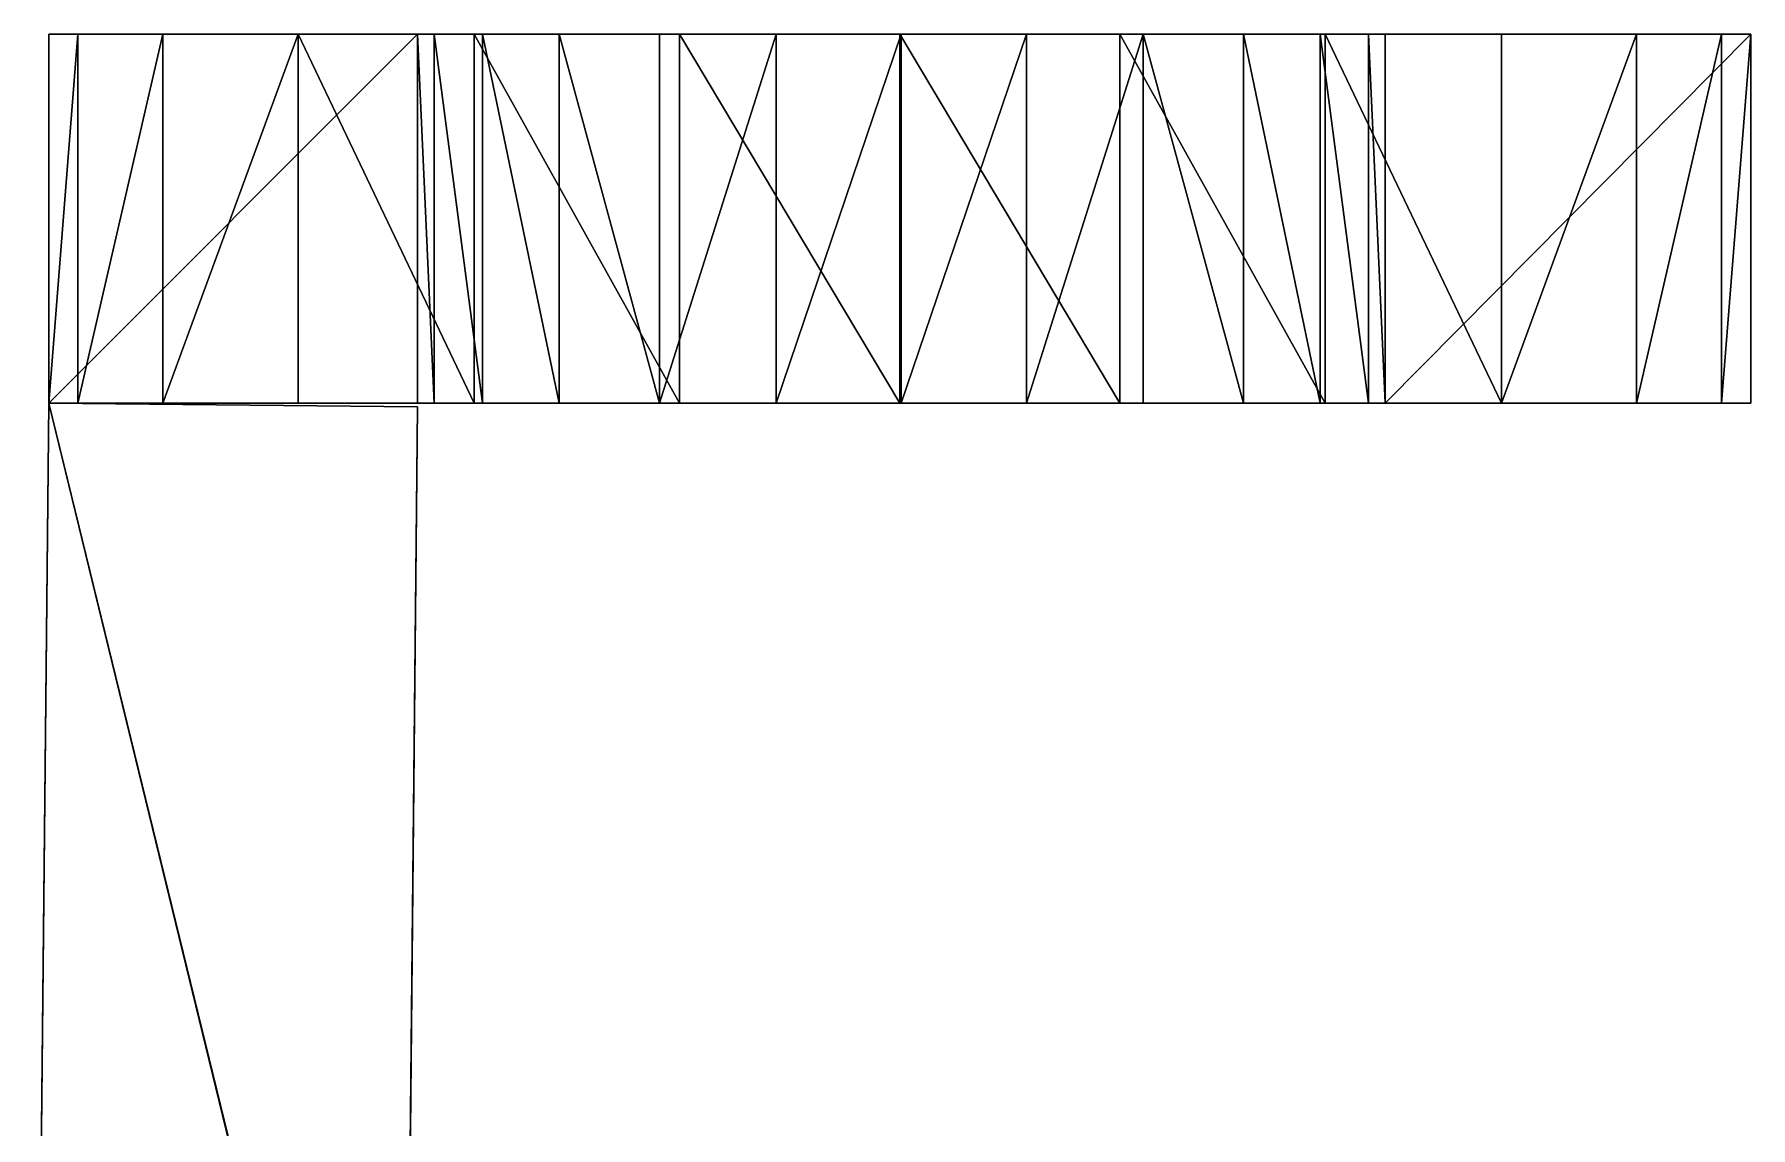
# Model space of a CAD drawing. Extents: x 0 to 32.6, y 0 to 41.5.
# Drawn here: x 0 to 32.57, y 20.74 to 41.48 of the extents above; entities that cross this region are included whole.
import ezdxf

# ---------------------------------------------------------------- set-up
doc = ezdxf.new("R2010")
doc.units = 0
doc.layers.get('0').update_dxf_attribs({"color": 13, "linetype": 'CONTINUOUS'})

msp = doc.modelspace()

# ---------------------------------------------------------------- linework, layer by layer
for p, q in [((0.275, 34.484), (0.275, 41.484)), ((0.275, 41.484), (7.275, 41.484)), ((0.275, 41.484), (0.275, 41.484, 139)), ((0.275, 34.484, 139), (0.275, 41.484, 139)), ((0.825, 34.484, 143.4), (0.825, 41.484, 143.4)), ((2.438, 34.484, 147.5), (2.438, 41.484, 147.5)), ((5.005, 34.484, 151.021), (5.005, 41.484, 151.021)), ((7.275, 34.484, 139), (7.275, 41.484, 139)), ((7.275, 34.484), (7.275, 41.484)), ((7.275, 41.484), (7.275, 41.484, 139)), ((7.588, 34.484, 142.168), (7.588, 41.484, 142.168)), ((8.35, 34.484, 153.722), (8.35, 41.484, 153.722)), ((8.505, 34.484, 145.12), (8.505, 41.484, 145.12)), ((9.964, 34.484, 147.655), (9.964, 41.484, 147.655)), ((11.865, 34.484, 149.6), (11.865, 41.484, 149.6)), ((12.245, 34.484, 155.421), (12.245, 41.484, 155.421)), ((14.079, 34.484, 150.823), (14.079, 41.484, 150.823)), ((16.425, 34.484, 156), (16.425, 41.484, 156)), ((16.455, 34.484, 151.24), (16.455, 41.484, 151.24)), ((18.831, 34.484, 150.823), (18.831, 41.484, 150.823)), ((20.605, 34.484, 155.421), (20.605, 41.484, 155.421)), ((21.045, 34.484, 149.6), (21.045, 41.484, 149.6)), ((22.946, 34.484, 147.655), (22.946, 41.484, 147.655)), ((24.405, 34.484, 145.12), (24.405, 41.484, 145.12)), ((24.5, 34.484, 153.722), (24.5, 41.484, 153.722)), ((25.322, 34.484, 142.168), (25.322, 41.484, 142.168)), ((25.635, 41.484, 139), (32.575, 41.484, 139)), ((25.635, 34.484, 139), (25.635, 41.484, 139)), ((27.845, 34.484, 151.021), (27.845, 41.484, 151.021)), ((30.411, 34.484, 147.5), (30.411, 41.484, 147.5)), ((32.024, 34.484, 143.4), (32.024, 41.484, 143.4)), ((32.575, 34.484, 139), (32.575, 41.484, 139)), ((0, 7, 59.114), (0.275, 34.484, 59.114)), ((0.275, 34.484, 114.665), (0, 7, 114.665)), ((0, 7, 139), (0.275, 34.484, 139)), ((0.275, 34.484, 34.214), (0, 7, 34.214)), ((0.275, 34.484, 50.642), (0, 7, 50.642)), ((0, 7, 42.686), (0.275, 34.484, 42.686)), ((0.275, 34.484, 130.528), (0, 7, 130.528)), ((0, 7, 26.823), (0.275, 34.484, 26.823)), ((0, 7, 123.137), (0.275, 34.484, 123.137)), ((0.275, 34.484, 18.351), (0, 7, 18.351)), ((0.275, 34.484, 82.375), (0, 7, 82.375)), ((0, 7, 90.847), (0.275, 34.484, 90.847)), ((0.275, 34.484, 66.504), (0, 7, 66.504)), ((0.275, 34.484, 98.237), (0, 7, 98.237)), ((0, 7, 106.709), (0.275, 34.484, 106.709)), ((0, 7, 74.977), (0.275, 34.484, 74.977)), ((0.275, 34.484, 123.137), (0.275, 34.484, 114.665)), ((0.275, 34.484, 123.137), (7.274, 34.414, 123.137)), ((0.275, 34.484, 114.665), (7.274, 34.414, 114.665)), ((0.275, 34.484, 139), (7.274, 34.414, 139)), ((0.275, 34.484, 90.847), (0.275, 34.484, 82.375)), ((0.275, 34.484, 90.847), (7.274, 34.414, 90.847)), ((0.275, 34.484, 82.375), (7.274, 34.414, 82.375)), ((0.275, 34.484, 106.709), (0.275, 34.484, 98.237)), ((0.275, 34.484, 106.709), (7.274, 34.414, 106.709)), ((0.275, 34.484, 98.237), (7.274, 34.414, 98.237)), ((0.275, 34.484), (7.275, 34.484)), ((0.275, 34.484, 26.823), (0.275, 34.484, 18.351)), ((0.275, 34.484, 50.642), (7.274, 34.414, 50.642)), ((0.275, 34.484, 34.214), (7.274, 34.414, 34.214)), ((0.275, 34.484, 26.823), (7.274, 34.414, 26.823)), ((0.275, 34.484, 18.351), (7.274, 34.414, 18.351)), ((0.275, 34.484, 139), (0.275, 34.484, 130.528)), ((0.275, 34.484, 42.686), (7.274, 34.414, 42.686)), ((0.275, 34.484, 59.114), (0.275, 34.484, 50.642)), ((0.275, 34.484, 42.686), (0.275, 34.484, 34.214)), ((0.275, 34.484, 59.114), (7.274, 34.414, 59.114)), ((0.275, 34.484, 74.977), (0.275, 34.484, 66.504)), ((0.275, 34.484, 18.351), (0.275, 34.484)), ((0.275, 34.484, 74.977), (7.274, 34.414, 74.977)), ((0.275, 34.484, 50.642), (0.275, 34.484, 42.686)), ((0.275, 34.484, 34.214), (0.275, 34.484, 26.823)), ((0.275, 34.484, 66.504), (0.275, 34.484, 59.114)), ((0.275, 34.484, 82.375), (0.275, 34.484, 74.977)), ((0.275, 34.484, 98.237), (0.275, 34.484, 90.847)), ((0.275, 34.484, 114.665), (0.275, 34.484, 106.709)), ((0.275, 34.484, 130.528), (0.275, 34.484, 123.137)), ((0.275, 34.484, 139), (7.275, 34.484, 139)), ((0.275, 34.484, 66.504), (7.274, 34.414, 66.504)), ((0.275, 34.484, 130.528), (7.274, 34.414, 130.528)), ((7, 7, 90.847), (7.274, 34.414, 90.847)), ((7.274, 34.414, 34.214), (7, 7, 34.214)), ((7, 7, 123.137), (7.274, 34.414, 123.137)), ((7, 7, 42.686), (7.274, 34.414, 42.686)), ((7.274, 34.414, 114.665), (7, 7, 114.665)), ((7, 7, 139), (7.274, 34.414, 139)), ((7.274, 34.414, 130.528), (7, 7, 130.528)), ((7.274, 34.414, 18.351), (7, 7, 18.351)), ((7.274, 34.414, 50.642), (7, 7, 50.642)), ((7, 7, 59.114), (7.274, 34.414, 59.114)), ((7, 7, 26.823), (7.274, 34.414, 26.823)), ((7.274, 34.414, 66.504), (7, 7, 66.504)), ((7, 7, 74.977), (7.274, 34.414, 74.977)), ((7, 7, 106.709), (7.274, 34.414, 106.709)), ((7.274, 34.414, 82.375), (7, 7, 82.375)), ((7.274, 34.414, 98.237), (7, 7, 98.237)), ((7.274, 34.414, 59.114), (7.274, 34.414, 50.642)), ((7.274, 34.414, 123.137), (7.274, 34.414, 114.665)), ((7.274, 34.414, 42.686), (7.274, 34.414, 34.214)), ((7.274, 34.414, 90.847), (7.274, 34.414, 82.375)), ((7.274, 34.414, 106.709), (7.274, 34.414, 98.237)), ((7.274, 34.414, 139), (7.274, 34.414, 130.528)), ((7.274, 34.414, 26.823), (7.274, 34.414, 18.351)), ((7.274, 34.414, 74.977), (7.274, 34.414, 66.504)), ((7.275, 34.484, 139), (7.275, 34.484)), ((25.635, 34.484, 139), (32.575, 34.484, 139))]:
    msp.add_line(p, q)
for points in [[(32.575, 41.484, 139), (32.024, 41.484, 143.4), (30.411, 41.484, 147.5), (27.845, 41.484, 151.021), (24.5, 41.484, 153.722), (20.605, 41.484, 155.421), (16.425, 41.484, 156), (12.245, 41.484, 155.421), (8.35, 41.484, 153.722), (5.005, 41.484, 151.021), (2.438, 41.484, 147.5), (0.825, 41.484, 143.4), (0.275, 41.484, 139)], [(25.635, 41.484, 139), (25.322, 41.484, 142.168), (24.405, 41.484, 145.12), (22.946, 41.484, 147.655), (21.045, 41.484, 149.6), (18.831, 41.484, 150.823), (16.455, 41.484, 151.24), (14.079, 41.484, 150.823), (11.865, 41.484, 149.6), (9.964, 41.484, 147.655), (8.505, 41.484, 145.12), (7.588, 41.484, 142.168), (7.275, 41.484, 139)], [(32.575, 34.484, 139), (32.024, 34.484, 143.4), (30.411, 34.484, 147.5), (27.845, 34.484, 151.021), (24.5, 34.484, 153.722), (20.605, 34.484, 155.421), (16.425, 34.484, 156), (12.245, 34.484, 155.421), (8.35, 34.484, 153.722), (5.005, 34.484, 151.021), (2.438, 34.484, 147.5), (0.825, 34.484, 143.4), (0.275, 34.484, 139)], [(25.635, 34.484, 139), (25.322, 34.484, 142.168), (24.405, 34.484, 145.12), (22.946, 34.484, 147.655), (21.045, 34.484, 149.6), (18.831, 34.484, 150.823), (16.455, 34.484, 151.24), (14.079, 34.484, 150.823), (11.865, 34.484, 149.6), (9.964, 34.484, 147.655), (8.505, 34.484, 145.12), (7.588, 34.484, 142.168), (7.275, 34.484, 139)]]:
    msp.add_polyline3d(points)

# ---------------------------------------------------------------- meshes
mesh = msp.add_polyface()
corners = [(0.275, 41.484, 139), (7.275, 41.484), (0.275, 41.484), (7.275, 41.484, 139), (0.825, 41.484, 143.4), (7.588, 41.484, 142.168), (8.505, 41.484, 145.12), (2.438, 41.484, 147.5), (9.964, 41.484, 147.655), (5.005, 41.484, 151.021), (11.865, 41.484, 149.6), (14.079, 41.484, 150.823), (16.455, 41.484, 151.24), (8.35, 41.484, 153.722), (25.322, 41.484, 142.168), (32.575, 41.484, 139), (25.635, 41.484, 139), (32.024, 41.484, 143.4), (24.405, 41.484, 145.12), (30.411, 41.484, 147.5), (22.946, 41.484, 147.655), (27.845, 41.484, 151.021), (21.045, 41.484, 149.6), (18.831, 41.484, 150.823), (24.5, 41.484, 153.722), (12.245, 41.484, 155.421), (20.605, 41.484, 155.421), (16.425, 41.484, 156)]
mesh.append_faces([[corners[k] for k in face] for face in [(0, 1, 2), (14, 15, 16), (26, 25, 27)]], dxfattribs={"vtx0": -1})
mesh.append_faces([[corners[k] for k in face] for face in [(1, 0, 3), (3, 4, 5), (5, 4, 6), (6, 7, 8), (8, 9, 10), (10, 9, 11), (11, 9, 12), (15, 14, 17), (17, 18, 19), (19, 20, 21), (21, 12, 24), (24, 25, 26)]], dxfattribs={"vtx0": -1, "vtx1": -1})
mesh.append_faces([[corners[k] for k in face] for face in [(24, 12, 13)]], dxfattribs={"vtx0": -1, "vtx1": -1, "vtx2": -1})
mesh.append_faces([[corners[k] for k in face] for face in [(3, 0, 4), (6, 4, 7), (8, 7, 9), (12, 9, 13), (17, 14, 18), (19, 18, 20), (21, 20, 22), (21, 22, 23), (21, 23, 12), (24, 13, 25)]], dxfattribs={"vtx0": -1, "vtx2": -1})
mesh = msp.add_polyface()
corners = [(7.275, 41.484), (0.275, 34.484), (0.275, 41.484), (7.275, 34.484)]
mesh.append_faces([[corners[k] for k in face] for face in [(0, 1, 2), (1, 0, 3)]], dxfattribs={"vtx0": -1})
mesh = msp.add_polyface()
corners = [(0.275, 41.484, 139), (0.275, 34.484, 130.528), (0.275, 34.484, 139), (0.275, 34.484, 123.137), (0.275, 34.484, 114.665), (0.275, 34.484, 106.709), (0.275, 34.484, 98.237), (0.275, 34.484, 90.847), (0.275, 34.484, 82.375), (0.275, 34.484, 74.977), (0.275, 34.484, 66.504), (0.275, 34.484, 59.114), (0.275, 34.484, 50.642), (0.275, 34.484, 42.686), (0.275, 34.484, 34.214), (0.275, 34.484, 26.823), (0.275, 34.484, 18.351), (0.275, 34.484), (0.275, 41.484)]
mesh.append_faces([[corners[k] for k in face] for face in [(0, 1, 2), (17, 0, 18)]], dxfattribs={"vtx0": -1})
mesh.append_faces([[corners[k] for k in face] for face in [(1, 0, 3), (3, 0, 4), (4, 0, 5), (5, 0, 6), (6, 0, 7), (7, 0, 8), (8, 0, 9), (9, 0, 10), (10, 0, 11), (11, 0, 12), (12, 0, 13), (13, 0, 14), (14, 0, 15), (15, 0, 16), (16, 0, 17)]], dxfattribs={"vtx0": -1, "vtx1": -1})
mesh = msp.add_polyface()
corners = [(0.825, 41.484, 143.4), (0.275, 34.484, 139), (0.825, 34.484, 143.4), (0.275, 41.484, 139)]
mesh.append_faces([[corners[k] for k in face] for face in [(0, 1, 2), (1, 0, 3)]], dxfattribs={"vtx0": -1})
mesh = msp.add_polyface()
corners = [(2.438, 41.484, 147.5), (0.825, 34.484, 143.4), (2.438, 34.484, 147.5), (0.825, 41.484, 143.4)]
mesh.append_faces([[corners[k] for k in face] for face in [(0, 1, 2), (1, 0, 3)]], dxfattribs={"vtx0": -1})
mesh = msp.add_polyface()
corners = [(5.005, 41.484, 151.021), (2.438, 34.484, 147.5), (5.005, 34.484, 151.021), (2.438, 41.484, 147.5)]
mesh.append_faces([[corners[k] for k in face] for face in [(0, 1, 2), (1, 0, 3)]], dxfattribs={"vtx0": -1})
mesh = msp.add_polyface()
corners = [(8.35, 34.484, 153.722), (5.005, 41.484, 151.021), (5.005, 34.484, 151.021), (8.35, 41.484, 153.722)]
mesh.append_faces([[corners[k] for k in face] for face in [(0, 1, 2), (1, 0, 3)]], dxfattribs={"vtx0": -1})
mesh = msp.add_polyface()
corners = [(7.275, 41.484, 139), (7.588, 34.484, 142.168), (7.275, 34.484, 139), (7.588, 41.484, 142.168)]
mesh.append_faces([[corners[k] for k in face] for face in [(0, 1, 2), (1, 0, 3)]], dxfattribs={"vtx0": -1})
mesh = msp.add_polyface()
corners = [(7.275, 41.484), (7.275, 34.484, 139), (7.275, 34.484), (7.275, 41.484, 139)]
mesh.append_faces([[corners[k] for k in face] for face in [(0, 1, 2), (1, 0, 3)]], dxfattribs={"vtx0": -1})
mesh = msp.add_polyface()
corners = [(7.588, 41.484, 142.168), (8.505, 34.484, 145.12), (7.588, 34.484, 142.168), (8.505, 41.484, 145.12)]
mesh.append_faces([[corners[k] for k in face] for face in [(0, 1, 2), (1, 0, 3)]], dxfattribs={"vtx0": -1})
mesh = msp.add_polyface()
corners = [(12.245, 34.484, 155.421), (8.35, 41.484, 153.722), (8.35, 34.484, 153.722), (12.245, 41.484, 155.421)]
mesh.append_faces([[corners[k] for k in face] for face in [(0, 1, 2), (1, 0, 3)]], dxfattribs={"vtx0": -1})
mesh = msp.add_polyface()
corners = [(8.505, 41.484, 145.12), (9.964, 34.484, 147.655), (8.505, 34.484, 145.12), (9.964, 41.484, 147.655)]
mesh.append_faces([[corners[k] for k in face] for face in [(0, 1, 2), (1, 0, 3)]], dxfattribs={"vtx0": -1})
mesh = msp.add_polyface()
corners = [(9.964, 41.484, 147.655), (11.865, 34.484, 149.6), (9.964, 34.484, 147.655), (11.865, 41.484, 149.6)]
mesh.append_faces([[corners[k] for k in face] for face in [(0, 1, 2), (1, 0, 3)]], dxfattribs={"vtx0": -1})
mesh = msp.add_polyface()
corners = [(14.079, 41.484, 150.823), (11.865, 34.484, 149.6), (11.865, 41.484, 149.6), (14.079, 34.484, 150.823)]
mesh.append_faces([[corners[k] for k in face] for face in [(0, 1, 2), (1, 0, 3)]], dxfattribs={"vtx0": -1})
mesh = msp.add_polyface()
corners = [(16.425, 34.484, 156), (12.245, 41.484, 155.421), (12.245, 34.484, 155.421), (16.425, 41.484, 156)]
mesh.append_faces([[corners[k] for k in face] for face in [(0, 1, 2), (1, 0, 3)]], dxfattribs={"vtx0": -1})
mesh = msp.add_polyface()
corners = [(16.455, 41.484, 151.24), (14.079, 34.484, 150.823), (14.079, 41.484, 150.823), (16.455, 34.484, 151.24)]
mesh.append_faces([[corners[k] for k in face] for face in [(0, 1, 2), (1, 0, 3)]], dxfattribs={"vtx0": -1})
mesh = msp.add_polyface()
corners = [(20.605, 34.484, 155.421), (16.425, 41.484, 156), (16.425, 34.484, 156), (20.605, 41.484, 155.421)]
mesh.append_faces([[corners[k] for k in face] for face in [(0, 1, 2), (1, 0, 3)]], dxfattribs={"vtx0": -1})
mesh = msp.add_polyface()
corners = [(18.831, 41.484, 150.823), (16.455, 34.484, 151.24), (16.455, 41.484, 151.24), (18.831, 34.484, 150.823)]
mesh.append_faces([[corners[k] for k in face] for face in [(0, 1, 2), (1, 0, 3)]], dxfattribs={"vtx0": -1})
mesh = msp.add_polyface()
corners = [(21.045, 41.484, 149.6), (18.831, 34.484, 150.823), (18.831, 41.484, 150.823), (21.045, 34.484, 149.6)]
mesh.append_faces([[corners[k] for k in face] for face in [(0, 1, 2), (1, 0, 3)]], dxfattribs={"vtx0": -1})
mesh = msp.add_polyface()
corners = [(24.5, 34.484, 153.722), (20.605, 41.484, 155.421), (20.605, 34.484, 155.421), (24.5, 41.484, 153.722)]
mesh.append_faces([[corners[k] for k in face] for face in [(0, 1, 2), (1, 0, 3)]], dxfattribs={"vtx0": -1})
mesh = msp.add_polyface()
corners = [(21.045, 41.484, 149.6), (22.946, 34.484, 147.655), (21.045, 34.484, 149.6), (22.946, 41.484, 147.655)]
mesh.append_faces([[corners[k] for k in face] for face in [(0, 1, 2), (1, 0, 3)]], dxfattribs={"vtx0": -1})
mesh = msp.add_polyface()
corners = [(22.946, 41.484, 147.655), (24.405, 34.484, 145.12), (22.946, 34.484, 147.655), (24.405, 41.484, 145.12)]
mesh.append_faces([[corners[k] for k in face] for face in [(0, 1, 2), (1, 0, 3)]], dxfattribs={"vtx0": -1})
mesh = msp.add_polyface()
corners = [(24.405, 41.484, 145.12), (25.322, 34.484, 142.168), (24.405, 34.484, 145.12), (25.322, 41.484, 142.168)]
mesh.append_faces([[corners[k] for k in face] for face in [(0, 1, 2), (1, 0, 3)]], dxfattribs={"vtx0": -1})
mesh = msp.add_polyface()
corners = [(27.845, 34.484, 151.021), (24.5, 41.484, 153.722), (24.5, 34.484, 153.722), (27.845, 41.484, 151.021)]
mesh.append_faces([[corners[k] for k in face] for face in [(0, 1, 2), (1, 0, 3)]], dxfattribs={"vtx0": -1})
mesh = msp.add_polyface()
corners = [(25.322, 41.484, 142.168), (25.635, 34.484, 139), (25.322, 34.484, 142.168), (25.635, 41.484, 139)]
mesh.append_faces([[corners[k] for k in face] for face in [(0, 1, 2), (1, 0, 3)]], dxfattribs={"vtx0": -1})
mesh = msp.add_polyface()
corners = [(32.575, 41.484, 139), (25.635, 34.484, 139), (25.635, 41.484, 139), (32.575, 34.484, 139)]
mesh.append_faces([[corners[k] for k in face] for face in [(0, 1, 2), (1, 0, 3)]], dxfattribs={"vtx0": -1})
mesh = msp.add_polyface()
corners = [(30.411, 41.484, 147.5), (27.845, 34.484, 151.021), (30.411, 34.484, 147.5), (27.845, 41.484, 151.021)]
mesh.append_faces([[corners[k] for k in face] for face in [(0, 1, 2), (1, 0, 3)]], dxfattribs={"vtx0": -1})
mesh = msp.add_polyface()
corners = [(32.024, 41.484, 143.4), (30.411, 34.484, 147.5), (32.024, 34.484, 143.4), (30.411, 41.484, 147.5)]
mesh.append_faces([[corners[k] for k in face] for face in [(0, 1, 2), (1, 0, 3)]], dxfattribs={"vtx0": -1})
mesh = msp.add_polyface()
corners = [(32.575, 41.484, 139), (32.024, 34.484, 143.4), (32.575, 34.484, 139), (32.024, 41.484, 143.4)]
mesh.append_faces([[corners[k] for k in face] for face in [(0, 1, 2), (1, 0, 3)]], dxfattribs={"vtx0": -1})
mesh = msp.add_polyface()
corners = [(0.275, 34.484, 114.665), (7, 6.93, 114.665), (0, 7, 114.665), (7, 7, 114.665), (7.274, 34.414, 114.665)]
mesh.append_faces([[corners[k] for k in face] for face in [(0, 1, 2), (3, 0, 4)]], dxfattribs={"vtx0": -1})
mesh.append_faces([[corners[k] for k in face] for face in [(1, 0, 3)]], dxfattribs={"vtx0": -1, "vtx1": -1})
mesh = msp.add_polyface()
corners = [(7, 7, 139), (0.275, 34.484, 139), (0, 7, 139), (7.274, 34.414, 139)]
mesh.append_faces([[corners[k] for k in face] for face in [(0, 1, 2), (1, 0, 3)]], dxfattribs={"vtx0": -1})
mesh = msp.add_polyface()
corners = [(0.275, 34.484, 50.642), (7, 6.93, 50.642), (0, 7, 50.642), (7, 7, 50.642), (7.274, 34.414, 50.642)]
mesh.append_faces([[corners[k] for k in face] for face in [(0, 1, 2), (3, 0, 4)]], dxfattribs={"vtx0": -1})
mesh.append_faces([[corners[k] for k in face] for face in [(1, 0, 3)]], dxfattribs={"vtx0": -1, "vtx1": -1})
mesh = msp.add_polyface()
corners = [(0.275, 34.484, 123.137), (0, 7, 114.665), (0, 7, 123.137), (0.275, 34.484, 114.665)]
mesh.append_faces([[corners[k] for k in face] for face in [(0, 1, 2), (1, 0, 3)]], dxfattribs={"vtx0": -1})
mesh = msp.add_polyface()
corners = [(0.275, 34.484, 139), (0, 7, 130.528), (0, 7, 139), (0.275, 34.484, 130.528)]
mesh.append_faces([[corners[k] for k in face] for face in [(0, 1, 2), (1, 0, 3)]], dxfattribs={"vtx0": -1})
mesh = msp.add_polyface()
corners = [(7, 6.93, 26.823), (0.275, 34.484, 26.823), (0, 7, 26.823), (7, 7, 26.823), (7.274, 34.414, 26.823)]
mesh.append_faces([[corners[k] for k in face] for face in [(0, 1, 2), (1, 3, 4)]], dxfattribs={"vtx0": -1})
mesh.append_faces([[corners[k] for k in face] for face in [(1, 0, 3)]], dxfattribs={"vtx0": -1, "vtx2": -1})
mesh = msp.add_polyface()
corners = [(0.275, 34.484, 18.351), (7, 6.93, 18.351), (0, 7, 18.351), (7, 7, 18.351), (7.274, 34.414, 18.351)]
mesh.append_faces([[corners[k] for k in face] for face in [(0, 1, 2), (3, 0, 4)]], dxfattribs={"vtx0": -1})
mesh.append_faces([[corners[k] for k in face] for face in [(1, 0, 3)]], dxfattribs={"vtx0": -1, "vtx1": -1})
mesh = msp.add_polyface()
corners = [(7, 6.93, 42.686), (0.275, 34.484, 42.686), (0, 7, 42.686), (7, 7, 42.686), (7.274, 34.414, 42.686)]
mesh.append_faces([[corners[k] for k in face] for face in [(0, 1, 2), (1, 3, 4)]], dxfattribs={"vtx0": -1})
mesh.append_faces([[corners[k] for k in face] for face in [(1, 0, 3)]], dxfattribs={"vtx0": -1, "vtx2": -1})
mesh = msp.add_polyface()
corners = [(0.275, 34.484, 26.823), (0, 7, 18.351), (0, 7, 26.823), (0.275, 34.484, 18.351)]
mesh.append_faces([[corners[k] for k in face] for face in [(0, 1, 2), (1, 0, 3)]], dxfattribs={"vtx0": -1})
mesh = msp.add_polyface()
corners = [(0.275, 34.484, 34.214), (7, 6.93, 34.214), (0, 7, 34.214), (7, 7, 34.214), (7.274, 34.414, 34.214)]
mesh.append_faces([[corners[k] for k in face] for face in [(0, 1, 2), (3, 0, 4)]], dxfattribs={"vtx0": -1})
mesh.append_faces([[corners[k] for k in face] for face in [(1, 0, 3)]], dxfattribs={"vtx0": -1, "vtx1": -1})
mesh = msp.add_polyface()
corners = [(7, 6.93, 59.114), (0.275, 34.484, 59.114), (0, 7, 59.114), (7, 7, 59.114), (7.274, 34.414, 59.114)]
mesh.append_faces([[corners[k] for k in face] for face in [(0, 1, 2), (1, 3, 4)]], dxfattribs={"vtx0": -1})
mesh.append_faces([[corners[k] for k in face] for face in [(1, 0, 3)]], dxfattribs={"vtx0": -1, "vtx2": -1})
mesh = msp.add_polyface()
corners = [(0.275, 34.484, 90.847), (0, 7, 82.375), (0, 7, 90.847), (0.275, 34.484, 82.375)]
mesh.append_faces([[corners[k] for k in face] for face in [(0, 1, 2), (1, 0, 3)]], dxfattribs={"vtx0": -1})
mesh = msp.add_polyface()
corners = [(0.275, 34.484, 106.709), (0, 7, 98.237), (0, 7, 106.709), (0.275, 34.484, 98.237)]
mesh.append_faces([[corners[k] for k in face] for face in [(0, 1, 2), (1, 0, 3)]], dxfattribs={"vtx0": -1})
mesh = msp.add_polyface()
corners = [(0.275, 34.484, 59.114), (0, 7, 50.642), (0, 7, 59.114), (0.275, 34.484, 50.642)]
mesh.append_faces([[corners[k] for k in face] for face in [(0, 1, 2), (1, 0, 3)]], dxfattribs={"vtx0": -1})
mesh = msp.add_polyface()
corners = [(0.275, 34.484, 42.686), (0, 7, 34.214), (0, 7, 42.686), (0.275, 34.484, 34.214)]
mesh.append_faces([[corners[k] for k in face] for face in [(0, 1, 2), (1, 0, 3)]], dxfattribs={"vtx0": -1})
mesh = msp.add_polyface()
corners = [(0.275, 34.484, 74.977), (0, 7, 66.504), (0, 7, 74.977), (0.275, 34.484, 66.504)]
mesh.append_faces([[corners[k] for k in face] for face in [(0, 1, 2), (1, 0, 3)]], dxfattribs={"vtx0": -1})
mesh = msp.add_polyface()
corners = [(7, 6.93, 74.977), (0.275, 34.484, 74.977), (0, 7, 74.977), (7, 7, 74.977), (7.274, 34.414, 74.977)]
mesh.append_faces([[corners[k] for k in face] for face in [(0, 1, 2), (1, 3, 4)]], dxfattribs={"vtx0": -1})
mesh.append_faces([[corners[k] for k in face] for face in [(1, 0, 3)]], dxfattribs={"vtx0": -1, "vtx2": -1})
mesh = msp.add_polyface()
corners = [(7, 6.93, 106.709), (0.275, 34.484, 106.709), (0, 7, 106.709), (7, 7, 106.709), (7.274, 34.414, 106.709)]
mesh.append_faces([[corners[k] for k in face] for face in [(0, 1, 2), (1, 3, 4)]], dxfattribs={"vtx0": -1})
mesh.append_faces([[corners[k] for k in face] for face in [(1, 0, 3)]], dxfattribs={"vtx0": -1, "vtx2": -1})
mesh = msp.add_polyface()
corners = [(0.275, 34.484, 130.528), (7, 6.93, 130.528), (0, 7, 130.528), (7, 7, 130.528), (7.274, 34.414, 130.528)]
mesh.append_faces([[corners[k] for k in face] for face in [(0, 1, 2), (3, 0, 4)]], dxfattribs={"vtx0": -1})
mesh.append_faces([[corners[k] for k in face] for face in [(1, 0, 3)]], dxfattribs={"vtx0": -1, "vtx1": -1})
mesh = msp.add_polyface()
corners = [(7, 6.93, 90.847), (0.275, 34.484, 90.847), (0, 7, 90.847), (7, 7, 90.847), (7.274, 34.414, 90.847)]
mesh.append_faces([[corners[k] for k in face] for face in [(0, 1, 2), (1, 3, 4)]], dxfattribs={"vtx0": -1})
mesh.append_faces([[corners[k] for k in face] for face in [(1, 0, 3)]], dxfattribs={"vtx0": -1, "vtx2": -1})
mesh = msp.add_polyface()
corners = [(0.275, 34.484, 98.237), (7, 6.93, 98.237), (0, 7, 98.237), (7, 7, 98.237), (7.274, 34.414, 98.237)]
mesh.append_faces([[corners[k] for k in face] for face in [(0, 1, 2), (3, 0, 4)]], dxfattribs={"vtx0": -1})
mesh.append_faces([[corners[k] for k in face] for face in [(1, 0, 3)]], dxfattribs={"vtx0": -1, "vtx1": -1})
mesh = msp.add_polyface()
corners = [(0.275, 34.484, 82.375), (7, 6.93, 82.375), (0, 7, 82.375), (7, 7, 82.375), (7.274, 34.414, 82.375)]
mesh.append_faces([[corners[k] for k in face] for face in [(0, 1, 2), (3, 0, 4)]], dxfattribs={"vtx0": -1})
mesh.append_faces([[corners[k] for k in face] for face in [(1, 0, 3)]], dxfattribs={"vtx0": -1, "vtx1": -1})
mesh = msp.add_polyface()
corners = [(7, 6.93, 123.137), (0.275, 34.484, 123.137), (0, 7, 123.137), (7, 7, 123.137), (7.274, 34.414, 123.137)]
mesh.append_faces([[corners[k] for k in face] for face in [(0, 1, 2), (1, 3, 4)]], dxfattribs={"vtx0": -1})
mesh.append_faces([[corners[k] for k in face] for face in [(1, 0, 3)]], dxfattribs={"vtx0": -1, "vtx2": -1})
mesh = msp.add_polyface()
corners = [(0.275, 34.484, 66.504), (7, 6.93, 66.504), (0, 7, 66.504), (7, 7, 66.504), (7.274, 34.414, 66.504)]
mesh.append_faces([[corners[k] for k in face] for face in [(0, 1, 2), (3, 0, 4)]], dxfattribs={"vtx0": -1})
mesh.append_faces([[corners[k] for k in face] for face in [(1, 0, 3)]], dxfattribs={"vtx0": -1, "vtx1": -1})
mesh = msp.add_polyface()
corners = [(0.275, 34.484, 123.137), (7.274, 34.414, 114.665), (0.275, 34.484, 114.665), (7.274, 34.414, 123.137)]
mesh.append_faces([[corners[k] for k in face] for face in [(0, 1, 2), (1, 0, 3)]], dxfattribs={"vtx0": -1})
mesh = msp.add_polyface()
corners = [(0.275, 34.484, 90.847), (7.274, 34.414, 82.375), (0.275, 34.484, 82.375), (7.274, 34.414, 90.847)]
mesh.append_faces([[corners[k] for k in face] for face in [(0, 1, 2), (1, 0, 3)]], dxfattribs={"vtx0": -1})
mesh = msp.add_polyface()
corners = [(0.275, 34.484, 106.709), (7.274, 34.414, 98.237), (0.275, 34.484, 98.237), (7.274, 34.414, 106.709)]
mesh.append_faces([[corners[k] for k in face] for face in [(0, 1, 2), (1, 0, 3)]], dxfattribs={"vtx0": -1})
mesh = msp.add_polyface()
corners = [(0.275, 34.484, 26.823), (7.274, 34.414, 18.351), (0.275, 34.484, 18.351), (7.274, 34.414, 26.823)]
mesh.append_faces([[corners[k] for k in face] for face in [(0, 1, 2), (1, 0, 3)]], dxfattribs={"vtx0": -1})
mesh = msp.add_polyface()
corners = [(0.275, 34.484, 42.686), (7.274, 34.414, 34.214), (0.275, 34.484, 34.214), (7.274, 34.414, 42.686)]
mesh.append_faces([[corners[k] for k in face] for face in [(0, 1, 2), (1, 0, 3)]], dxfattribs={"vtx0": -1})
mesh = msp.add_polyface()
corners = [(0.275, 34.484, 59.114), (7.274, 34.414, 50.642), (0.275, 34.484, 50.642), (7.274, 34.414, 59.114)]
mesh.append_faces([[corners[k] for k in face] for face in [(0, 1, 2), (1, 0, 3)]], dxfattribs={"vtx0": -1})
mesh = msp.add_polyface()
corners = [(7.275, 34.484), (0.275, 34.484, 18.351), (0.275, 34.484), (7.275, 34.484, 139), (0.275, 34.484, 26.823), (0.275, 34.484, 34.214), (0.275, 34.484, 42.686), (0.275, 34.484, 50.642), (0.275, 34.484, 59.114), (0.275, 34.484, 66.504), (0.275, 34.484, 74.977), (0.275, 34.484, 82.375), (0.275, 34.484, 90.847), (0.275, 34.484, 98.237), (0.275, 34.484, 106.709), (0.275, 34.484, 114.665), (0.275, 34.484, 123.137), (0.275, 34.484, 130.528), (0.275, 34.484, 139)]
mesh.append_faces([[corners[k] for k in face] for face in [(0, 1, 2), (17, 3, 18)]], dxfattribs={"vtx0": -1})
mesh.append_faces([[corners[k] for k in face] for face in [(1, 3, 4), (4, 3, 5), (5, 3, 6), (6, 3, 7), (7, 3, 8), (8, 3, 9), (9, 3, 10), (10, 3, 11), (11, 3, 12), (12, 3, 13), (13, 3, 14), (14, 3, 15), (15, 3, 16), (16, 3, 17)]], dxfattribs={"vtx0": -1, "vtx1": -1})
mesh.append_faces([[corners[k] for k in face] for face in [(1, 0, 3)]], dxfattribs={"vtx0": -1, "vtx2": -1})
mesh = msp.add_polyface()
corners = [(0.275, 34.484, 74.977), (7.274, 34.414, 66.504), (0.275, 34.484, 66.504), (7.274, 34.414, 74.977)]
mesh.append_faces([[corners[k] for k in face] for face in [(0, 1, 2), (1, 0, 3)]], dxfattribs={"vtx0": -1})
mesh = msp.add_polyface()
corners = [(32.024, 34.484, 143.4), (25.635, 34.484, 139), (32.575, 34.484, 139), (25.322, 34.484, 142.168), (24.405, 34.484, 145.12), (30.411, 34.484, 147.5), (22.946, 34.484, 147.655), (27.845, 34.484, 151.021), (21.045, 34.484, 149.6), (18.831, 34.484, 150.823), (16.455, 34.484, 151.24), (24.5, 34.484, 153.722), (7.588, 34.484, 142.168), (0.275, 34.484, 139), (7.275, 34.484, 139), (0.825, 34.484, 143.4), (8.505, 34.484, 145.12), (2.438, 34.484, 147.5), (9.964, 34.484, 147.655), (5.005, 34.484, 151.021), (11.865, 34.484, 149.6), (14.079, 34.484, 150.823), (8.35, 34.484, 153.722), (20.605, 34.484, 155.421), (12.245, 34.484, 155.421), (16.425, 34.484, 156)]
mesh.append_faces([[corners[k] for k in face] for face in [(0, 1, 2), (12, 13, 14), (24, 23, 25)]], dxfattribs={"vtx0": -1})
mesh.append_faces([[corners[k] for k in face] for face in [(1, 0, 3), (3, 0, 4), (4, 5, 6), (6, 7, 8), (8, 7, 9), (9, 7, 10), (13, 12, 15), (15, 16, 17), (17, 18, 19), (19, 10, 22), (22, 23, 24)]], dxfattribs={"vtx0": -1, "vtx1": -1})
mesh.append_faces([[corners[k] for k in face] for face in [(22, 10, 11)]], dxfattribs={"vtx0": -1, "vtx1": -1, "vtx2": -1})
mesh.append_faces([[corners[k] for k in face] for face in [(4, 0, 5), (6, 5, 7), (10, 7, 11), (15, 12, 16), (17, 16, 18), (19, 18, 20), (19, 20, 21), (19, 21, 10), (22, 11, 23)]], dxfattribs={"vtx0": -1, "vtx2": -1})
mesh = msp.add_polyface()
corners = [(0.275, 34.484, 139), (7.274, 34.414, 130.528), (0.275, 34.484, 130.528), (7.274, 34.414, 139)]
mesh.append_faces([[corners[k] for k in face] for face in [(0, 1, 2), (1, 0, 3)]], dxfattribs={"vtx0": -1})
mesh = msp.add_polyface()
corners = [(7.274, 34.414, 114.665), (7, 7, 123.137), (7, 7, 114.665), (7.274, 34.414, 123.137)]
mesh.append_faces([[corners[k] for k in face] for face in [(0, 1, 2), (1, 0, 3)]], dxfattribs={"vtx0": -1})
mesh = msp.add_polyface()
corners = [(7.274, 34.414, 34.214), (7, 7, 42.686), (7, 7, 34.214), (7.274, 34.414, 42.686)]
mesh.append_faces([[corners[k] for k in face] for face in [(0, 1, 2), (1, 0, 3)]], dxfattribs={"vtx0": -1})
mesh = msp.add_polyface()
corners = [(7.274, 34.414, 130.528), (7, 7, 139), (7, 7, 130.528), (7.274, 34.414, 139)]
mesh.append_faces([[corners[k] for k in face] for face in [(0, 1, 2), (1, 0, 3)]], dxfattribs={"vtx0": -1})
mesh = msp.add_polyface()
corners = [(7.274, 34.414, 18.351), (7, 7, 26.823), (7, 7, 18.351), (7.274, 34.414, 26.823)]
mesh.append_faces([[corners[k] for k in face] for face in [(0, 1, 2), (1, 0, 3)]], dxfattribs={"vtx0": -1})
mesh = msp.add_polyface()
corners = [(7.274, 34.414, 50.642), (7, 7, 59.114), (7, 7, 50.642), (7.274, 34.414, 59.114)]
mesh.append_faces([[corners[k] for k in face] for face in [(0, 1, 2), (1, 0, 3)]], dxfattribs={"vtx0": -1})
mesh = msp.add_polyface()
corners = [(7.274, 34.414, 66.504), (7, 7, 74.977), (7, 7, 66.504), (7.274, 34.414, 74.977)]
mesh.append_faces([[corners[k] for k in face] for face in [(0, 1, 2), (1, 0, 3)]], dxfattribs={"vtx0": -1})
mesh = msp.add_polyface()
corners = [(7.274, 34.414, 98.237), (7, 7, 106.709), (7, 7, 98.237), (7.274, 34.414, 106.709)]
mesh.append_faces([[corners[k] for k in face] for face in [(0, 1, 2), (1, 0, 3)]], dxfattribs={"vtx0": -1})
mesh = msp.add_polyface()
corners = [(7.274, 34.414, 82.375), (7, 7, 90.847), (7, 7, 82.375), (7.274, 34.414, 90.847)]
mesh.append_faces([[corners[k] for k in face] for face in [(0, 1, 2), (1, 0, 3)]], dxfattribs={"vtx0": -1})

doc.saveas('drawing.dxf')
